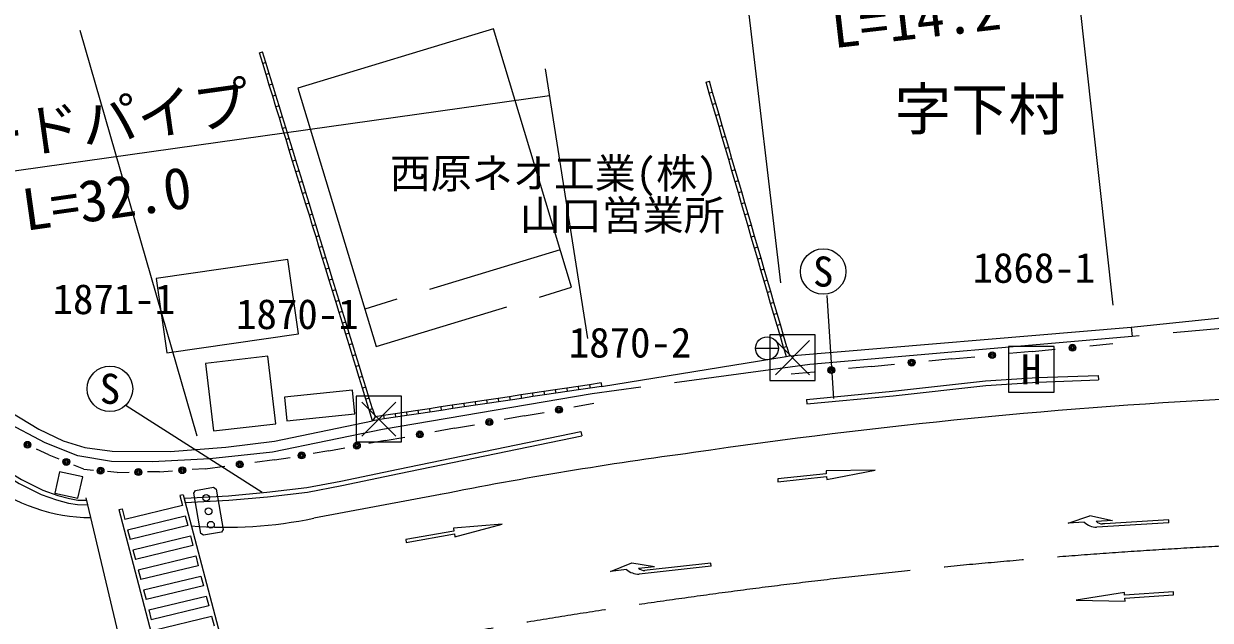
# Model space of a CAD drawing. Units: millimetres, scale not verified. Extents: x 40000 to 680000, y 20000 to 380000.
# Drawn here: x 283969 to 336109, y 315908 to 342118 of the extents above; entities that cross this region are included whole.
import ezdxf
from ezdxf.enums import TextEntityAlignment as Align

# ---------------------------------------------------------------- set-up
doc = ezdxf.new("R2010")
doc.units = ezdxf.units.MM
doc.header["$LTSCALE"] = 1000
doc.linetypes.add('CHAIN', pattern=[18.5, 12, -1.5, 3.5, -1.5])
doc.linetypes.add('DASHED', pattern=[7.5, 6, -1.5])
for name, color, linetype, lineweight in [('M-BGD', 7, 'Continuous', 13), ('M-BGD-EXST', 7, 'Continuous', 13), ('M-BMK', 2, 'CHAIN', 13), ('M-STR-HTXT', 7, 'Continuous', 13), ('M-STR-STRC', 7, 'Continuous', 13)]:
    doc.layers.add(name, color=color, linetype=linetype, lineweight=lineweight)
doc.layers.add('M-BMK-HTXT', color=7, linetype='Continuous')
doc.styles.add('ＭＳ ゴシック', font='')
doc.styles.get('ＭＳ ゴシック').set_extended_font_data('MS Gothic')

msp = doc.modelspace()

# ---------------------------------------------------------------- linework, layer by layer
at = {"layer": 'M-BGD'}
for p, q in [((304611, 341888), (296015, 339288)), ((308045, 330537), (304611, 341888)), ((294322, 340841), (294465, 340885)), ((294469, 340366), (294322, 340841)), ((294612, 340410), (294465, 340885)), ((294612, 340410), (294469, 340366)), ((294615, 339890), (294469, 340366)), ((294758, 339934), (294612, 340410)), ((294758, 339934), (294615, 339890)), ((294761, 339415), (294615, 339890)), ((294905, 339459), (294758, 339934)), ((294905, 339459), (294761, 339415)), ((295051, 338984), (294905, 339459)), ((313954, 339548), (314098, 339590)), ((314096, 339062), (313954, 339548)), ((314240, 339104), (314098, 339590)), ((294908, 338940), (294761, 339415)), ((295051, 338984), (294908, 338940)), ((295054, 338464), (294908, 338940)), ((295198, 338508), (295051, 338984)), ((296015, 339288), (299450, 327936)), ((314240, 339104), (314096, 339062)), ((314238, 338576), (314096, 339062)), ((314382, 338618), (314240, 339104)), ((295198, 338508), (295054, 338464)), ((295201, 337989), (295054, 338464)), ((295344, 338033), (295198, 338508)), ((314382, 338618), (314238, 338576)), ((314380, 338090), (314238, 338576)), ((314524, 338132), (314382, 338618)), ((295344, 338033), (295201, 337989)), ((295347, 337513), (295201, 337989)), ((295491, 337558), (295344, 338033)), ((314524, 338132), (314380, 338090)), ((314522, 337604), (314380, 338090)), ((314666, 337646), (314524, 338132)), ((295491, 337558), (295347, 337513)), ((295494, 337038), (295347, 337513)), ((295637, 337082), (295491, 337558)), ((314666, 337646), (314522, 337604)), ((314664, 337118), (314522, 337604)), ((314808, 337160), (314666, 337646)), ((295637, 337082), (295494, 337038)), ((295640, 336563), (295494, 337038)), ((295783, 336607), (295637, 337082)), ((314808, 337160), (314664, 337118)), ((314806, 336632), (314664, 337118)), ((314949, 336674), (314808, 337160)), ((295783, 336607), (295640, 336563)), ((295786, 336087), (295640, 336563)), ((295930, 336131), (295783, 336607)), ((314949, 336674), (314806, 336632)), ((314947, 336146), (314806, 336632)), ((315091, 336188), (314949, 336674)), ((295930, 336131), (295786, 336087)), ((295933, 335612), (295786, 336087)), ((296076, 335656), (295930, 336131)), ((315091, 336188), (314947, 336146)), ((315089, 335660), (314947, 336146)), ((315233, 335702), (315091, 336188)), ((296076, 335656), (295933, 335612)), ((296079, 335136), (295933, 335612)), ((296223, 335181), (296076, 335656)), ((315233, 335702), (315089, 335660)), ((315231, 335174), (315089, 335660)), ((315375, 335216), (315233, 335702)), ((296223, 335181), (296079, 335136)), ((296226, 334661), (296079, 335136)), ((296369, 334705), (296223, 335181)), ((315375, 335216), (315231, 335174)), ((315373, 334689), (315231, 335174)), ((315517, 334731), (315375, 335216)), ((296369, 334705), (296226, 334661)), ((296372, 334186), (296226, 334661)), ((296516, 334230), (296369, 334705)), ((296516, 334230), (296372, 334186)), ((296662, 333754), (296516, 334230)), ((315517, 334731), (315373, 334689)), ((315515, 334203), (315373, 334689)), ((315659, 334245), (315515, 334203)), ((315659, 334245), (315517, 334731)), ((315801, 333759), (315659, 334245)), ((296519, 333710), (296372, 334186)), ((296662, 333754), (296519, 333710)), ((296665, 333235), (296519, 333710)), ((296808, 333279), (296662, 333754)), ((315657, 333717), (315515, 334203)), ((315801, 333759), (315657, 333717)), ((315798, 333231), (315657, 333717)), ((315942, 333273), (315801, 333759)), ((296808, 333279), (296665, 333235)), ((296812, 332760), (296665, 333235)), ((296955, 332804), (296808, 333279)), ((315942, 333273), (315798, 333231)), ((315940, 332745), (315798, 333231)), ((316084, 332787), (315942, 333273)), ((296955, 332804), (296812, 332760)), ((296958, 332284), (296812, 332760)), ((297101, 332328), (296955, 332804)), ((316084, 332787), (315940, 332745)), ((316082, 332259), (315940, 332745)), ((316226, 332301), (316084, 332787)), ((297101, 332328), (296958, 332284)), ((297104, 331809), (296958, 332284)), ((297248, 331853), (297101, 332328)), ((316226, 332301), (316082, 332259)), ((316224, 331773), (316082, 332259)), ((316368, 331815), (316226, 332301)), ((295576, 331755), (289785, 330926)), ((296044, 328489), (295576, 331755)), ((297248, 331853), (297104, 331809)), ((297251, 331333), (297104, 331809)), ((297394, 331378), (297248, 331853)), ((316368, 331815), (316224, 331773)), ((316366, 331287), (316224, 331773)), ((316510, 331329), (316368, 331815)), ((297394, 331378), (297251, 331333)), ((297397, 330858), (297251, 331333)), ((297541, 330902), (297394, 331378)), ((316510, 331329), (316366, 331287)), ((316508, 330801), (316366, 331287)), ((316652, 330843), (316510, 331329)), ((289785, 330926), (290253, 327659)), ((297541, 330902), (297397, 330858)), ((297544, 330383), (297397, 330858)), ((297687, 330427), (297541, 330902)), ((316652, 330843), (316508, 330801)), ((316650, 330315), (316508, 330801)), ((316794, 330357), (316652, 330843)), ((297687, 330427), (297544, 330383)), ((297690, 329907), (297544, 330383)), ((297833, 329951), (297687, 330427)), ((316794, 330357), (316650, 330315)), ((316791, 329829), (316650, 330315)), ((316935, 329871), (316794, 330357)), ((297833, 329951), (297690, 329907)), ((297837, 329432), (297690, 329907)), ((297980, 329476), (297833, 329951)), ((316935, 329871), (316791, 329829)), ((316933, 329343), (316791, 329829)), ((317077, 329385), (316935, 329871)), ((297980, 329476), (297837, 329432)), ((297983, 328957), (297837, 329432)), ((298126, 329001), (297980, 329476)), ((317077, 329385), (316933, 329343)), ((317075, 328858), (316933, 329343)), ((317219, 328900), (317077, 329385)), ((290253, 327659), (296044, 328489)), ((298126, 329001), (297983, 328957)), ((298129, 328481), (297983, 328957)), ((298273, 328525), (298126, 329001)), ((298273, 328525), (298129, 328481)), ((298276, 328006), (298129, 328481)), ((298419, 328050), (298273, 328525)), ((317219, 328900), (317075, 328858)), ((317217, 328372), (317075, 328858)), ((317361, 328414), (317219, 328900)), ((298419, 328050), (298276, 328006)), ((298422, 327530), (298276, 328006)), ((298566, 327575), (298419, 328050)), ((317361, 328414), (317217, 328372)), ((317359, 327886), (317217, 328372)), ((317503, 327928), (317361, 328414)), ((331820, 328049), (330811, 327955)), ((294699, 327505), (291958, 327186)), ((295044, 324545), (294699, 327505)), ((298566, 327575), (298422, 327530)), ((298569, 327055), (298422, 327530)), ((298712, 327099), (298566, 327575)), ((309360, 326186), (317470, 327504)), ((317503, 327928), (317359, 327886)), ((317359, 327886), (317470, 327504)), ((317470, 327504), (317619, 327529)), ((317503, 327928), (317619, 327529)), ((324755, 327391), (325764, 327485)), ((328287, 327720), (327278, 327626)), ((328287, 327720), (329297, 327814)), ((291958, 327186), (292303, 324226)), ((298712, 327099), (298569, 327055)), ((298715, 326580), (298569, 327055)), ((298859, 326624), (298712, 327099)), ((321222, 327062), (320213, 326969)), ((321222, 327062), (322232, 327156)), ((324755, 327391), (323745, 327297)), ((298859, 326624), (298715, 326580)), ((298862, 326104), (298715, 326580)), ((299005, 326148), (298859, 326624)), ((317690, 326734), (318699, 326828)), ((331183, 326666), (331190, 326467)), ((298412, 326021), (295428, 325712)), ((298520, 324977), (298412, 326021)), ((299005, 326148), (298862, 326104)), ((299008, 325629), (298862, 326104)), ((299151, 325673), (299005, 326148)), ((306320, 325882), (305817, 325807)), ((306823, 325958), (306320, 325882)), ((306320, 325882), (306343, 325734)), ((307326, 326033), (306823, 325958)), ((306823, 325958), (306846, 325809)), ((307348, 325885), (306846, 325809)), ((307829, 326109), (307326, 326033)), ((307326, 326033), (307348, 325885)), ((307851, 325960), (307348, 325885)), ((308332, 326184), (307829, 326109)), ((307829, 326109), (307851, 325960)), ((308354, 326036), (307851, 325960)), ((308835, 326259), (308332, 326184)), ((308332, 326184), (308354, 326036)), ((308857, 326111), (308354, 326036)), ((309338, 326335), (308835, 326259)), ((308835, 326259), (308857, 326111)), ((309360, 326186), (308857, 326111)), ((309338, 326335), (309360, 326186)), ((295428, 325712), (295536, 324667)), ((299151, 325673), (299008, 325629)), ((299155, 325153), (299008, 325629)), ((299298, 325198), (299151, 325673)), ((302799, 325354), (302297, 325279)), ((303302, 325430), (302799, 325354)), ((302799, 325354), (302822, 325206)), ((303805, 325505), (303302, 325430)), ((303302, 325430), (303325, 325281)), ((303828, 325357), (303325, 325281)), ((304308, 325581), (303805, 325505)), ((303805, 325505), (303828, 325357)), ((304331, 325432), (303828, 325357)), ((304811, 325656), (304308, 325581)), ((304308, 325581), (304331, 325432)), ((304834, 325508), (304331, 325432)), ((305314, 325731), (304811, 325656)), ((304811, 325656), (304834, 325508)), ((305337, 325583), (304834, 325508)), ((305817, 325807), (305314, 325731)), ((305314, 325731), (305337, 325583)), ((305840, 325659), (305337, 325583)), ((305817, 325807), (305840, 325659)), ((306343, 325734), (305840, 325659)), ((306846, 325809), (306343, 325734)), ((309014, 325429), (308141, 325274)), ((318363, 325612), (318382, 325413)), ((295536, 324667), (298520, 324977)), ((299298, 325198), (299155, 325153)), ((299301, 324678), (299155, 325153)), ((299298, 325198), (299406, 324846)), ((299406, 324846), (299301, 324678)), ((299782, 324902), (299406, 324846)), ((300285, 324977), (299782, 324902)), ((299782, 324902), (299804, 324753)), ((300788, 325053), (300285, 324977)), ((300285, 324977), (300307, 324829)), ((300810, 324904), (300307, 324829)), ((301291, 325128), (300788, 325053)), ((300788, 325053), (300810, 324904)), ((301313, 324980), (300810, 324904)), ((301794, 325204), (301291, 325128)), ((301291, 325128), (301313, 324980)), ((301816, 325055), (301313, 324980)), ((302297, 325279), (301794, 325204)), ((301794, 325204), (301816, 325055)), ((302319, 325131), (301816, 325055)), ((302297, 325279), (302319, 325131)), ((302822, 325206), (302319, 325131)), ((303325, 325281), (302822, 325206)), ((305959, 324887), (305086, 324733)), ((305959, 324887), (306832, 325042)), ((292303, 324226), (295044, 324545)), ((299804, 324753), (299301, 324678)), ((300307, 324829), (299804, 324753)), ((302903, 324346), (302030, 324191)), ((302903, 324346), (303776, 324500)), ((299848, 323804), (299140, 323676)), ((299848, 323804), (300721, 323959)), ((308452, 324209), (308493, 324013)), ((285068, 323177), (284535, 323430)), ((297371, 323354), (296691, 323239)), ((297371, 323354), (298079, 323483)), ((285068, 323177), (285509, 322998)), ((294991, 322952), (294118, 322842)), ((294991, 322952), (295671, 323067)), ((285545, 322435), (285331, 321499)), ((286559, 322203), (285545, 322435)), ((286612, 322550), (286171, 322729)), ((286612, 322550), (287030, 322509)), ((288076, 322405), (287657, 322447)), ((288076, 322405), (288609, 322414)), ((289941, 322437), (289408, 322428)), ((289941, 322437), (290511, 322474)), ((291935, 322566), (291365, 322529)), ((291935, 322566), (292808, 322676)), ((286345, 321267), (286559, 322203)), ((285331, 321499), (286345, 321267)), ((291064, 321079), (291053, 321278))]:
    msp.add_line(p, q, dxfattribs=at)
at = {"layer": 'M-BGD', "linetype": 'DASHED'}
for p, q in [((307547, 332182), (298952, 329582)), ((299450, 327936), (308045, 330537)), ((340460, 329075), (332680, 328372)), ((318513, 327148), (308946, 325858))]:
    msp.add_line(p, q, dxfattribs=at)
at = {"layer": 'M-BGD'}
for points in [[(308946, 325858), (299734, 324294), (294904, 323288), (292148, 323006), (289632, 322865), (287821, 322886), (286352, 323127), (284904, 323711), (283133, 324636), (281463, 325884), (279350, 327473), (276734, 330089), (274581, 332484), (272086, 335824)], [(272348, 336005), (274863, 332685), (276372, 330995), (277599, 329687), (278948, 328379), (280396, 327091), (282499, 325592), (284632, 324309), (285703, 323796), (286654, 323494), (287862, 323343), (290401, 323324), (292857, 323514), (294990, 323776), (299301, 324678)], [(317619, 327529), (332636, 328793), (332680, 328372), (318513, 327148)], [(318363, 325612), (322149, 325967), (326236, 326429), (328516, 326572), (331183, 326666)], [(318382, 325413), (322170, 325768), (326253, 326230), (328526, 326372), (331190, 326467)], [(279209, 325220), (280807, 323929), (281721, 323257), (282817, 322498), (283774, 321920), (284731, 321437), (285403, 321196), (285938, 321058), (286335, 320989), (286784, 320983)], [(279451, 325281), (280929, 324088), (281838, 323419), (282925, 322666), (283871, 322095), (284810, 321621), (285462, 321387), (285980, 321254), (286353, 321189), (286736, 321183)], [(291053, 321278), (292966, 321381), (294656, 321530), (296404, 321741), (297905, 322026), (300423, 322550), (308452, 324209)], [(291064, 321079), (292981, 321182), (294677, 321331), (296435, 321543), (297944, 321830), (300463, 322354), (308493, 324013)]]:
    msp.add_lwpolyline(points, dxfattribs=at)
at = {"layer": 'M-BGD', "linetype": 'DASHED'}
msp.add_lwpolyline([(332636, 328793), (340372, 329600), (346449, 330354)], dxfattribs=at)
at = {"layer": 'M-BGD'}
for centre, radius in [((330054, 327885), 150), ((330054, 327885), 99), ((326521, 327556), 150), ((326521, 327556), 99), ((326521, 327556), 49), ((330054, 327885), 49), ((319456, 326898), 150), ((319456, 326898), 99), ((319456, 326898), 49), ((322989, 327227), 150), ((322989, 327227), 99), ((322989, 327227), 49), ((307487, 325158), 150), ((307487, 325158), 99), ((307487, 325158), 49), ((304431, 324616), 150), ((304431, 324616), 99), ((304431, 324616), 49), ((301375, 324075), 150), ((301375, 324075), 99), ((301375, 324075), 49), ((284135, 323619), 150), ((284135, 323619), 99), ((284135, 323619), 49), ((296181, 323153), 150), ((298609, 323579), 150), ((298609, 323579), 99), ((298609, 323579), 49), ((285840, 322864), 150), ((285840, 322864), 99), ((285840, 322864), 49), ((293463, 322759), 150), ((293463, 322759), 99), ((293463, 322759), 49), ((296181, 323153), 99), ((296181, 323153), 49), ((287344, 322478), 150), ((287344, 322478), 99), ((287344, 322478), 49), ((289008, 322421), 150), ((289008, 322421), 99), ((289008, 322421), 49), ((290938, 322502), 150), ((290938, 322502), 99), ((290938, 322502), 49)]:
    msp.add_circle(centre, radius, dxfattribs=at)
at = {"layer": 'M-BGD-EXST'}
for p, q in [((286434, 341834), (291569, 324016)), ((319266, 330179), (319554, 325646)), ((317003, 326695), (318503, 328195)), ((317003, 328195), (318503, 326695)), ((316131, 327858), (317131, 327858)), ((298826, 323998), (300326, 325498)), ((298826, 325498), (300326, 323998)), ((288463, 325342), (294440, 321535)), ((291522, 321611), (292310, 321750)), ((292310, 321750), (292426, 321668)), ((291441, 321495), (291522, 321611)), ((291754, 319722), (291441, 321495)), ((292426, 321668), (292738, 319896)), ((291870, 319641), (291754, 319722)), ((292657, 319780), (291870, 319641)), ((292738, 319896), (292657, 319780))]:
    msp.add_line(p, q, dxfattribs=at)
for points in [[(316753, 326445), (318753, 326445), (318753, 328445), (316753, 328445)], [(327243, 325936), (329243, 325936), (329243, 327936), (327243, 327936)], [(298576, 323748), (300576, 323748), (300576, 325748), (298576, 325748)]]:
    msp.add_lwpolyline(points, close=True, dxfattribs=at)
for centre, radius in [((319100, 331229), 1000), ((316631, 327858), 500), ((287757, 326078), 1000), ((291986, 321286), 149), ((292090, 320695), 150), ((292194, 320104), 150)]:
    msp.add_circle(centre, radius, dxfattribs=at)
at = {"layer": 'M-BMK'}
msp.add_arc((350967, 47092), 272449, 88.12696, 102.87443, dxfattribs=at)
at = {"layer": 'M-STR-HTXT'}
for p, q in [((331843, 329754), (330102, 345543)), ((315653, 344032), (317223, 330738)), ((308757, 328293), (306894, 340144)), ((275931, 334579), (307078, 338971))]:
    msp.add_line(p, q, dxfattribs=at)
at = {"layer": 'M-STR-STRC'}
for p, q in [((319236, 322346), (317100, 322124)), ((321379, 322503), (319223, 322474)), ((319223, 322474), (319236, 322346)), ((319262, 322089), (321379, 322503)), ((317100, 322124), (317113, 321996)), ((317113, 321996), (319249, 322218)), ((319249, 322218), (319262, 322089)), ((290051, 307257), (286711, 321288)), ((290974, 321421), (290829, 321383)), ((290829, 321383), (290943, 320949)), ((290974, 321421), (294391, 308412)), ((302276, 321430), (296718, 320393)), ((288148, 320770), (288293, 320808)), ((288148, 320770), (291484, 308071)), ((288293, 320808), (288417, 320337)), ((290943, 320949), (288417, 320337)), ((288536, 319883), (291062, 320494)), ((291062, 320494), (291174, 320068)), ((329865, 320179), (330819, 320504)), ((330571, 320223), (329865, 320179)), ((330819, 320508), (331815, 320298)), ((331100, 320256), (331806, 320301)), ((334292, 320192), (331117, 319992)), ((331480, 320148), (331373, 320141)), ((334284, 320324), (331480, 320148)), ((334292, 320192), (334284, 320324)), ((288536, 319883), (288648, 319457)), ((291174, 320068), (288648, 319457)), ((302871, 319829), (300756, 319459)), ((300778, 319332), (302894, 319702)), ((304998, 320136), (302849, 319956)), ((302849, 319956), (302871, 319829)), ((302894, 319702), (302916, 319575)), ((302916, 319575), (304998, 320136)), ((288768, 319002), (291293, 319614)), ((291405, 319188), (288879, 318576)), ((291293, 319614), (291405, 319188)), ((300756, 319459), (300778, 319332)), ((288768, 319002), (288879, 318576)), ((288999, 318121), (291525, 318733)), ((291525, 318733), (291637, 318307)), ((288999, 318121), (289111, 317695)), ((291637, 318307), (289111, 317695)), ((309750, 318056), (310686, 318429)), ((310452, 318136), (309750, 318056)), ((310686, 318432), (311691, 318272)), ((310979, 318195), (311682, 318274)), ((314171, 318289), (311009, 317932)), ((311364, 318105), (311258, 318093)), ((314156, 318420), (311364, 318105)), ((314171, 318289), (314156, 318420)), ((289230, 317241), (291756, 317852)), ((291756, 317852), (291868, 317427)), ((289230, 317241), (289342, 316815)), ((291868, 317427), (289342, 316815)), ((332337, 317135), (330212, 316790)), ((332346, 317007), (332337, 317135)), ((334486, 317159), (332346, 317007)), ((332355, 316879), (334495, 317031)), ((334495, 317031), (334486, 317159)), ((289462, 316360), (291987, 316972)), ((292099, 316546), (289573, 315934)), ((291987, 316972), (292099, 316546)), ((330212, 316790), (332365, 316750)), ((332365, 316750), (332355, 316879)), ((289462, 316360), (289573, 315934)), ((289693, 315479), (292219, 316091)), ((292219, 316091), (292330, 315665))]:
    msp.add_line(p, q, dxfattribs=at)
for centre, radius, start, end in [((350472, 71803), 254188, 92.84421, 98.38502), ((336016, 152308), 172455, 97.534, 101.28262), ((286985, 328178), 7760, 232.4564, 269.5087), ((292875, 338709), 18714, 265.2683, 281.8475), ((331168, 320874), 884, 227.4441, 266.6412), ((331399, 320582), 442, 227.4431, 266.6404), ((311017, 318815), 884, 230.2796, 269.4731), ((311262, 318535), 442, 230.2809, 269.4725)]:
    msp.add_arc(centre, radius, start, end, dxfattribs=at)

# ---------------------------------------------------------------- texts
at = {"layer": 'M-BGD-EXST', "style": 'ＭＳ ゴシック'}
for s, p in [('S', (319100, 331229)), ('H', (328243, 326936)), ('S', (287757, 326078))]:
    msp.add_text(s, height=1320, dxfattribs=at).set_placement(p, align=Align.MIDDLE_CENTER)
at = {"layer": 'M-BMK-HTXT', "style": 'ＭＳ ゴシック'}
for s, height, p in [('字下村', 1833, (325980, 338363)), ('西原ネオ工業(株)', 1320, (307256, 335547)), ('山口営業所', 1320, (310268, 333702)), ('1868-1', 1320, (328359, 331396)), ('1871-1', 1320, (287929, 330020)), ('1870-1', 1320, (295992, 329363)), ('1870-2', 1320, (310612, 328112))]:
    msp.add_text(s, height=height, dxfattribs=at).set_placement(p, align=Align.MIDDLE_CENTER)
at = {"layer": 'M-STR-HTXT', "style": 'ＭＳ ゴシック'}
for s, rotation, p in [('L=14.2', 6.56, (323169, 342379)), ('ガードパイプ', 8.027, (286461, 337674)), ('L=32.0', 8.027, (287622, 334447))]:
    msp.add_text(s, height=1833, rotation=rotation, dxfattribs=at).set_placement(p, align=Align.MIDDLE_CENTER)

doc.saveas('drawing.dxf')
